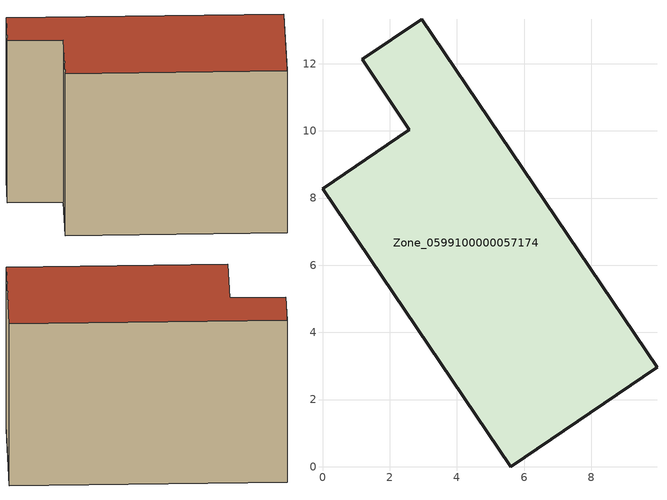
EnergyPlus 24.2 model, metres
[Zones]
Zone_0599100000057174
 floor ground (C_G): 9.96,2.96 5.6,0 0,8.28 2.59,10.03 1.18,12.13 2.95,13.32 z0.24
 wall outside (C_F): 5.6,0 9.96,2.96 2.95,13.32 1.18,12.13 2.59,10.03 0,8.28 5.6,0 z0.24:8.59
 roof outside (C_R): 0,8.28 5.6,0 9.96,2.96 2.95,13.32 1.18,12.13 2.59,10.03 z8.59
[BUILDING]
Pand.0599100000057174: North Axis=0; Terrain=City; Loads Convergence Tolerance Value=0.04; Temperature Convergence Tolerance Value=0.4; Solar Distribution=FullExterior; Maximum Number of Warmup Days=25; Minimum Number of Warmup Days=1
[Site:Location]
Rotterdam.The.Hague.AP_ZH_NLD Design_Conditions: Latitude=51.96; Longitude=4.45; Time Zone=1; Elevation=-4.5
[SITE:GROUNDTEMPERATURE:BUILDINGSURFACE]
18, 18, 18, 18, 18, 18, 18, 18, 18, 18, 18, 18
[MATERIAL] Thermal Absorptance=0.9; Solar Absorptance=0.7; Visible Absorptance=0.7
Name | Roughness | Thickness | Conductivity | Density | Specific Heat
G.TI.1975-1991 | MediumSmooth | 0.15 | 0.288461 | 540 | 1210
F.TI.1975-1991 | Rough | 0.3 | 0.230769 | 1920 | 840
R.TI.1975-1991 | MediumRough | 0.2 | 0.153846 | 1500 | 1000
[CONSTRUCTION]
C_G: G.TI.1975-1991
C_F: F.TI.1975-1991
C_R: R.TI.1975-1991
[ZONE]
Zone_0599100000057174: Type=1; Multiplier=1; Ceiling Height=Autocalculate; Volume=Autocalculate; Floor Area=autocalculate; Part of Total Floor Area=Yes
[ZONEINFILTRATION:DESIGNFLOWRATE]
Infil_Zone_0599100000057174: Zone or ZoneList or Space or SpaceList=Zone_0599100000057174; Schedule=AlwaysOn; Design Flow Rate Calculation Method=Flow/Area; Flow Rate per Floor Area=0.003; Constant Term Coefficient=1; Temperature Term Coefficient=0; Velocity Term Coefficient=0; Velocity Squared Term Coefficient=0
[HVACTEMPLATE:ZONE:IDEALLOADSAIRSYSTEM]
Zone_0599100000057174: Maximum Heating Supply Air Temperature=50; Minimum Cooling Supply Air Temperature=13; Maximum Heating Supply Air Humidity Ratio=0.0156; Minimum Cooling Supply Air Humidity Ratio=0.0077; Heating Limit=NoLimit; Cooling Limit=NoLimit; Dehumidification Control Type=ConstantSensibleHeatRatio; Cooling Sensible Heat Ratio=0.7; Dehumidification Setpoint=60; Humidification Control Type=None; Humidification Setpoint=30; Outdoor Air Method=None; Outdoor Air Flow Rate per Person=0.00944; Outdoor Air Flow Rate per Zone Floor Area=0; Outdoor Air Flow Rate per Zone=0; Demand Controlled Ventilation Type=None; Outdoor Air Economizer Type=NoEconomizer; Heat Recovery Type=None; Sensible Heat Recovery Effectiveness=0.7; Latent Heat Recovery Effectiveness=0.65
[ZONECONTROL:THERMOSTAT]
ThermostatControl_Zone_0599100000057174: Zone or ZoneList=Zone_0599100000057174; Control Type Schedule=DualSetpointControlType; Control 1=Thermostat_Zone_0599100000057174; Temperature Difference Between Cutout And Setpoint=0
[THERMOSTATSETPOINT:DUALSETPOINT]
Thermostat_Zone_0599100000057174: Heating Setpoint Temperature Schedule=HeatingSetpoint_Zone_0599100000057174; Cooling Setpoint Temperature Schedule=CoolingSetpoint_Zone_0599100000057174
[SCHEDULE:COMPACT]
HeatingSetpoint_Zone_0599100000057174: Through: 12/31, For: AllDays, Until: 24:00, 21
CoolingSetpoint_Zone_0599100000057174: Through: 12/31, For: AllDays, Until: 24:00, 24
DualSetpointControlType: Through: 12/31, For: AllDays, Until: 24:00, 4
AlwaysOn: Through: 12/31, For: AllDays, Until: 24:00, 1
